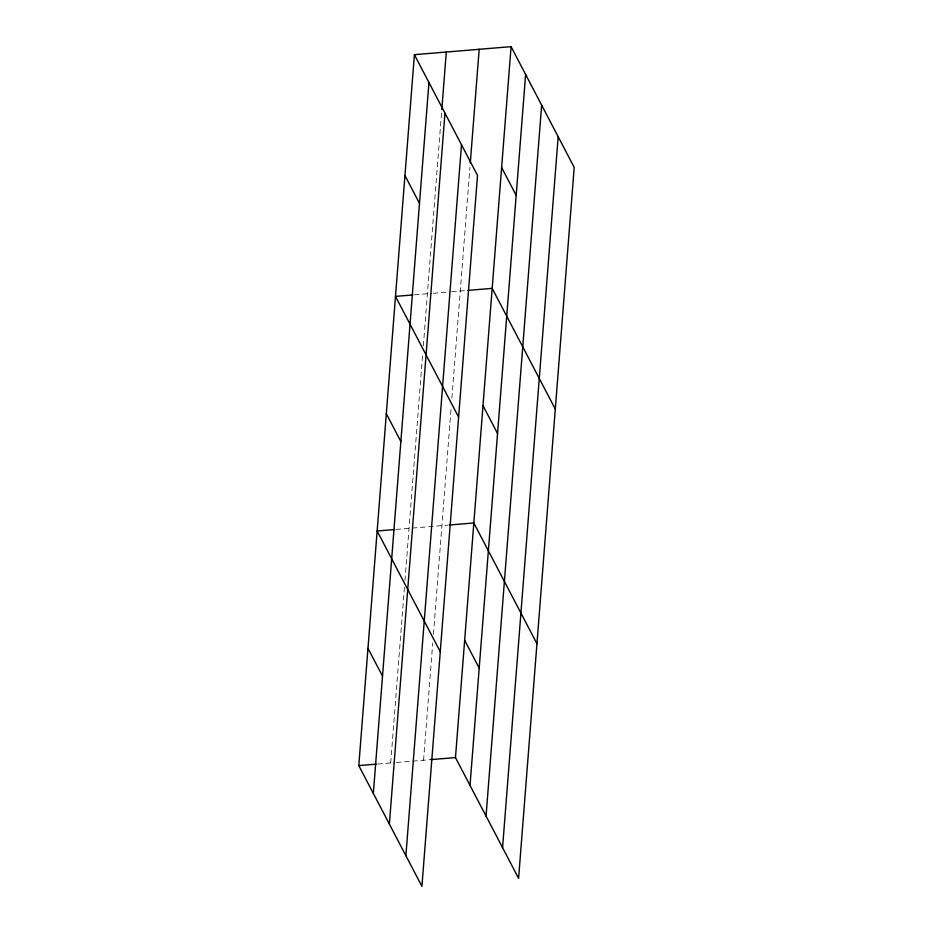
<?xml version="1.0" encoding="UTF-8"?>
<svg xmlns="http://www.w3.org/2000/svg" width="933" height="933" viewBox="0 0 933 933"><rect width="100%" height="100%" fill="white"/><g stroke="black" fill="none" stroke-linecap="round" stroke-linejoin="round"><path stroke-width="0.7" stroke-dasharray="4.67 3.5" d="M390.694 762.961L404.514 586.274M404.969 580.489L422.754 353.117M423.325 345.875L441.694 111.015M423.57 760.232L432.749 642.93M433.425 634.242L451.094 408.316M451.887 398.181L469.952 167.275M414.345 294.828L431.687 293.382M433.122 293.265L450.266 291.842M451.7 291.726L466.068 290.536M396 529.431L447.723 525.139M377.643 764.045L394.986 762.599M396.42 762.483L430.824 759.625"/><path stroke-width="1.4" d="M414.404 54.674L477.521 175.416L421.914 886.35L358.797 765.608L414.404 54.674L511.086 46.65L574.203 167.392L518.596 878.326L455.479 757.584L511.086 46.65M373.34 793.423L428.947 82.501M441.799 109.581L446.301 52.026M389.364 824.096L444.971 113.161M405.89 855.689L461.497 144.755M470.29 162.96L479.177 49.297M470.022 785.399L525.629 74.465M486.046 816.072L541.653 105.137M502.572 847.665L558.179 136.731M412.899 294.945L395.499 296.391L458.616 417.133M467.526 290.408L492.181 288.367L555.298 409.109M394.542 529.559L377.142 530.994L440.271 651.747M449.17 525.022L473.824 522.97L536.953 643.723M358.797 765.608L376.197 764.162M430.824 759.625L455.479 757.584M501.627 167.508L516.171 195.324M404.945 175.532L419.488 203.359M483.002 405.668L497.546 433.495M386.32 413.692L400.863 441.519M464.657 640.283L479.2 668.098M367.964 648.307L382.518 676.122"/></g></svg>
